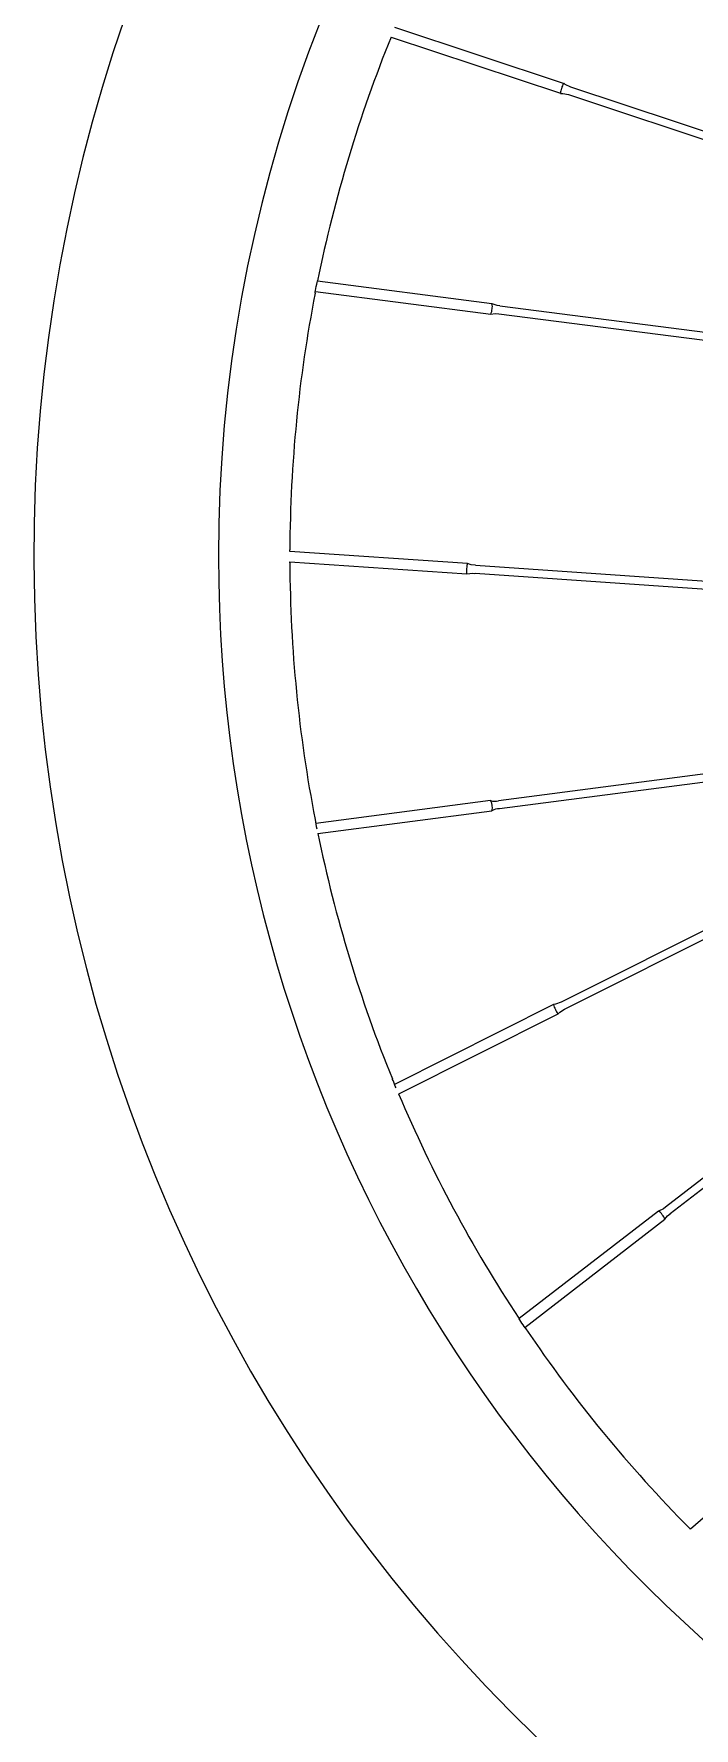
# Model space of a CAD drawing. Header units: millimetres. Extents: x -843 to 3947, y -76 to 3122.
# Drawn here: x -659.1 to -529, y 2170.4 to 2503.8 of the extents above; entities that cross this region are included whole.
import ezdxf

# ---------------------------------------------------------------- set-up
doc = ezdxf.new("R2010")
doc.units = ezdxf.units.MM
doc.layers.add('ZANO_R', color=7, linetype='Continuous', lineweight=0)

msp = doc.modelspace()

# ---------------------------------------------------------------- linework, layer by layer
at = {"layer": 'ZANO_R'}
for p, q in [((-554.74, 2494.02), (-587.97, 2505.04)), ((-588.71, 2503.14), (-555.38, 2492.09)), ((-553.8, 2491.83), (-385.79, 2436.1)), ((-385.31, 2437.55), (-553.32, 2493.28)), ((-568.85, 2450.67), (-603.21, 2455.09)), ((-603.61, 2453.09), (-569.11, 2448.65)), ((-390.92, 2427.5), (-567.32, 2450.21)), ((-567.52, 2448.7), (-391.12, 2425.99)), ((-573.65, 2399.53), (-608.66, 2401.94)), ((-608.66, 2399.9), (-573.79, 2397.5)), ((-572.19, 2397.65), (-409.33, 2386.46)), ((-406.65, 2387.8), (-572.09, 2399.17)), ((-397.02, 2392.64), (-555.23, 2313.25)), ((-554.54, 2311.89), (-396.33, 2391.28)), ((-393.88, 2381.57), (-534.67, 2272.9)), ((-533.74, 2271.69), (-392.95, 2380.36)), ((-444.25, 2368.94), (-567.56, 2352.85)), ((-567.36, 2351.34), (-448.38, 2366.86)), ((-569.15, 2352.9), (-603.55, 2348.41)), ((-603.12, 2346.42), (-568.88, 2350.88)), ((-556.75, 2312.77), (-588.04, 2297.06)), ((-587.22, 2295.2), (-555.84, 2310.95)), ((-536.07, 2272.14), (-563.5, 2250.97)), ((-562.38, 2249.26), (-534.83, 2270.53)), ((-503.31, 2232.58), (-529.77, 2209.52))]:
    msp.add_line(p, q, dxfattribs=at)
at = {"layer": 'ZANO_R', "flags": 128}
for points in [[(-553.32, 2493.29), (-554.41, 2493.79), (-554.72, 2494.04)], [(-555.38, 2492.06), (-554.87, 2492.06), (-553.8, 2491.82)], [(-603.68, 2452.73), (-603.67, 2452.79), (-603.64, 2452.98), (-603.59, 2453.29), (-603.53, 2453.67), (-603.45, 2454.09), (-603.36, 2454.49), (-603.28, 2454.84), (-603.22, 2455.08), (-603.18, 2455.2), (-603.19, 2455.2)], [(-567.32, 2450.25), (-567.83, 2450.31), (-568.83, 2450.67)], [(-569.09, 2448.62), (-568.23, 2448.74), (-567.52, 2448.67)], [(-608.67, 2401.94), (-608.67, 2401.95), (-608.65, 2402.16), (-608.65, 2402.23), (-608.65, 2402.23)], [(-608.65, 2399.71), (-608.65, 2399.7), (-608.66, 2399.82), (-608.66, 2399.9)], [(-573.79, 2397.5), (-573.81, 2397.58), (-573.81, 2397.8), (-573.8, 2398.13), (-573.78, 2398.52), (-573.75, 2398.91), (-573.71, 2399.24), (-573.68, 2399.45), (-573.65, 2399.53), (-573.65, 2399.53)], [(-573.79, 2397.5), (-572.63, 2397.66), (-572.2, 2397.61)], [(-572.09, 2399.21), (-572.98, 2399.31), (-573.64, 2399.56)], [(-555.23, 2313.25), (-556.36, 2312.84), (-556.76, 2312.79)], [(-555.81, 2310.93), (-555.46, 2311.29), (-554.54, 2311.88)], [(-587.74, 2296.37), (-587.89, 2296.71), (-588.06, 2297.1), (-588.21, 2297.48), (-588.33, 2297.81), (-588.41, 2298.04), (-588.45, 2298.16), (-588.45, 2298.15)], [(-534.69, 2272.92), (-535.1, 2272.6), (-536.07, 2272.15)], [(-534.8, 2270.52), (-534.28, 2271.21), (-533.72, 2271.66)], [(-562.2, 2249.03), (-562.16, 2248.96), (-562.19, 2249.02), (-562.31, 2249.17), (-562.5, 2249.43), (-562.73, 2249.75), (-562.96, 2250.1), (-563.19, 2250.44), (-563.37, 2250.74), (-563.5, 2250.96), (-563.56, 2251.07), (-563.56, 2251.06)], [(-529.76, 2209.51), (-529.86, 2209.63), (-529.96, 2209.73), (-529.96, 2209.73)]]:
    msp.add_lwpolyline(points, dxfattribs=at)
at = {"layer": 'ZANO_R'}
for centre, radius, start, end in [((-336.96, 2400.96), 322.1, 19.4696, 264.4729), ((-336.96, 2400.96), 285.75, 19.8219, 180), ((-336.96, 2400.96), 271.7, 157.9088, 168.4856), ((-552.89, 2492.7), 2.27, 144.4229, 170.3314), ((-552.47, 2491.88), 2.92, 155.8426, 175.9214), ((-336.96, 2400.96), 285.75, 180, 13.5897), ((-336.96, 2400.96), 271.7, 169.0167, 179.7325), ((-570.77, 2450.14), 1.99, 345.461, 15.3185), ((-570.83, 2449.64), 1.99, 330.0028, 359.867), ((-336.96, 2400.96), 271.7, 180.2646, 190.9836), ((-571.2, 2351.6), 2.43, 342.6729, 32.1921), ((-568.3, 2355.77), 2.98, 253.9346, 284.355), ((-567.36, 2348.41), 2.89, 89.8801, 121.4052), ((-585.26, 2351.59), 18.57, 187.393, 193.2322), ((-336.96, 2400.96), 271.7, 191.5823, 202.2357), ((-554.51, 2313.14), 2.27, 189.431, 215.3289), ((-553.63, 2312.86), 2.92, 200.8452, 220.9195), ((-336.96, 2400.96), 271.7, 202.9088, 213.4858), ((-537.06, 2270.41), 1.99, 30.4674, 60.3193), ((-536.75, 2270.01), 1.99, 15.016, 44.853), ((-336.96, 2400.96), 271.7, 214.0172, 224.7359)]:
    msp.add_arc(centre, radius, start, end, dxfattribs=at)

doc.saveas('drawing.dxf')
